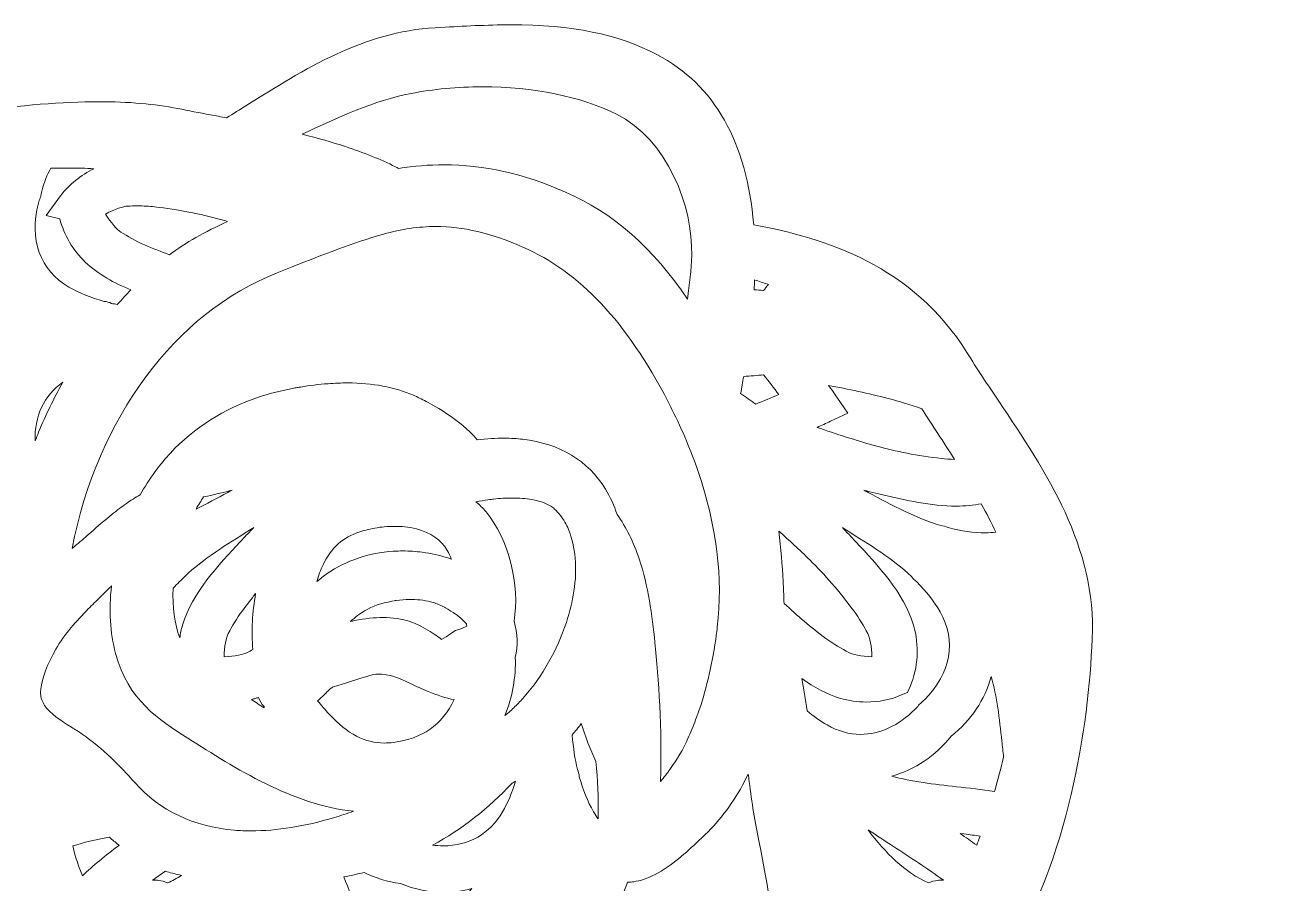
# Model space of a CAD drawing. Extents: x 28 to 2067, y -2033 to -35.
# Drawn here: x 985.3 to 1214.4, y -1890.9 to -1732.8 of the extents above; entities that cross this region are included whole.
import ezdxf

# ---------------------------------------------------------------- set-up
doc = ezdxf.new("R2010")
doc.units = 0
doc.header["$MEASUREMENT"] = 0
doc.layers.add('Layer 1', color=7, linetype='Continuous', lineweight=0)

msp = doc.modelspace()

# ---------------------------------------------------------------- linework, layer by layer
at = {"layer": 'Layer 1'}
for points, knots in [([(936.28, -2027.22), (923.34, -2027.22), (920.13, -2007.11), (920, -2006.25), (920, -2006.25), (919.93, -2005.78), (919.93, -2005.78), (919.93, -2005.78), (920.01, -2005.31), (920.01, -2005.31), (920.22, -2004.03), (920.49, -2002.74), (920.75, -2001.49), (921.39, -1998.4), (921.99, -1995.47), (921.78, -1992.82), (921.49, -1989.17), (920.72, -1985.68), (919.9, -1981.99), (919.33, -1979.4), (918.73, -1976.73), (918.32, -1974), (917.55, -1968.74), (919.41, -1964.6), (921.12, -1961.57), (921.52, -1960.85), (921.89, -1960.12), (922.23, -1959.37), (921.38, -1959.24), (920.51, -1959.06), (919.61, -1958.86), (918.16, -1958.56), (916.56, -1958.39), (914.88, -1958.21), (912.19, -1957.92), (909.41, -1957.62), (906.76, -1956.74), (903.95, -1955.8), (902.15, -1954.4), (900.25, -1952.92), (900.25, -1952.92), (899.5, -1952.34), (899.5, -1952.34), (895.58, -1949.3), (892.84, -1948.61), (887.54, -1947.75), (880.09, -1946.53), (874.57, -1942.69), (871.14, -1936.34), (870.76, -1935.65), (870.27, -1934.88), (869.75, -1934.06), (868.66, -1932.35), (867.42, -1930.41), (866.68, -1928.31), (865.8, -1925.86), (865.77, -1923.51), (866.6, -1921.35), (867.59, -1918.69), (869.26, -1917.47), (870.74, -1916.4), (870.99, -1916.22), (871.24, -1916.03), (871.51, -1915.83), (872.76, -1914.89), (873.95, -1913.79), (875.22, -1912.63), (876.47, -1911.47), (877.77, -1910.28), (879.16, -1909.22), (881.64, -1907.32), (884.49, -1906.82), (886.99, -1906.38), (887.92, -1906.21), (888.79, -1906.06), (889.6, -1905.85), (893.97, -1904.68), (898.11, -1902.56), (902.12, -1900.52), (902.12, -1900.52), (903.35, -1899.89), (903.35, -1899.89), (908.26, -1897.35), (913.84, -1894.48), (919.83, -1894.48), (920.27, -1894.48), (920.71, -1894.5), (921.15, -1894.53), (920.9, -1893.86), (920.67, -1893.2), (920.46, -1892.54), (917.42, -1883.12), (917.5, -1871.49), (920.67, -1862.2), (922.03, -1858.27), (924.1, -1855.19), (926.1, -1852.2), (926.91, -1851), (927.75, -1849.75), (928.52, -1848.47), (928.86, -1847.94), (929.26, -1847.32), (929.71, -1846.63), (930.74, -1845.05), (932.03, -1843.08), (933.11, -1841.14), (933.33, -1840.75), (933.53, -1840.39), (933.71, -1840.05), (933.09, -1839.18), (932.46, -1838.31), (931.83, -1837.44), (930.62, -1835.77), (929.41, -1834.1), (928.22, -1832.39), (922.04, -1823.4), (920.85, -1811.15), (924.69, -1795.97), (929.1, -1778.64), (940.57, -1763.85), (956.18, -1755.41), (962.36, -1752.06), (968.98, -1749.85), (975.85, -1748.84), (984.63, -1747.56), (992.18, -1746.93), (998.94, -1746.93), (1004.38, -1746.93), (1009.27, -1747.35), (1013.47, -1748.19), (1015.44, -1748.58), (1017.45, -1748.96), (1019.5, -1749.34), (1020.49, -1749.53), (1021.48, -1749.72), (1022.48, -1749.91), (1023.71, -1749.14), (1024.94, -1748.37), (1026.18, -1747.59), (1036.8, -1740.92), (1047.77, -1734.02), (1060.94, -1733.3), (1060.94, -1733.3), (1061.97, -1733.24), (1061.97, -1733.24), (1066.13, -1733.01), (1070.44, -1732.78), (1074.77, -1732.78), (1086.23, -1732.78), (1094.55, -1734.47), (1101.77, -1738.25), (1112.38, -1743.83), (1118.37, -1754.37), (1119.6, -1769.6), (1132.9, -1772.05), (1148.95, -1777.14), (1158.9, -1793.14), (1160.75, -1796.11), (1162.79, -1799.16), (1164.77, -1802.1), (1173.6, -1815.25), (1182.73, -1828.85), (1181.99, -1845.83), (1181.26, -1862.21), (1177.84, -1885.88), (1165.66, -1905.91), (1165.7, -1906.36), (1165.68, -1906.82), (1165.58, -1907.29), (1165.28, -1908.68), (1164.94, -1910.07), (1164.56, -1911.5), (1169.82, -1911.78), (1175.38, -1913.78), (1180.74, -1917.33), (1182.66, -1918.6), (1184.77, -1919.68), (1187.02, -1920.82), (1192.67, -1923.71), (1198.53, -1926.7), (1201.63, -1933.04), (1204.29, -1938.48), (1205.76, -1942.66), (1206.88, -1947.94), (1207.46, -1950.58), (1208.58, -1952.89), (1209.76, -1955.33), (1210.3, -1956.44), (1210.86, -1957.6), (1211.39, -1958.82), (1212.99, -1962.5), (1213.17, -1966.05), (1213.35, -1969.49), (1213.4, -1970.3), (1213.44, -1971.12), (1213.5, -1971.95), (1213.55, -1972.66), (1213.62, -1973.37), (1213.69, -1974.09), (1214.02, -1977.45), (1214.4, -1981.25), (1212.98, -1984.83), (1211.8, -1987.82), (1209.06, -1991.4), (1202.74, -1991.4), (1202.74, -1991.4), (1202.74, -1991.4), (1202.74, -1991.4), (1200.21, -1991.4), (1197.57, -1990.85), (1195.25, -1990.37), (1195.25, -1990.37), (1194.34, -1990.18), (1194.34, -1990.18), (1191.28, -1989.57), (1188.81, -1988.26), (1186.64, -1987.1), (1184.16, -1985.78), (1182.02, -1984.65), (1179.16, -1984.44), (1172.63, -1983.96), (1168.22, -1983.26), (1162.24, -1980.72), (1159.51, -1979.57), (1157.02, -1978.22), (1154.61, -1976.91), (1153.57, -1976.34), (1152.52, -1975.77), (1151.44, -1975.21), (1149.9, -1974.42), (1148.54, -1974.38), (1146.81, -1974.34), (1145.19, -1974.29), (1143.35, -1974.24), (1141.25, -1973.53), (1139.4, -1972.92), (1137.92, -1971.93), (1136.8, -1970.57), (1136.76, -1970.64), (1136.72, -1970.71), (1136.68, -1970.78), (1134.2, -1975.16), (1130.54, -1980.57), (1124.18, -1983.55), (1117.73, -1986.54), (1110.34, -1988.06), (1102.21, -1988.06), (1099.62, -1988.06), (1096.94, -1987.9), (1094.24, -1987.59), (1093.06, -1987.45), (1091.9, -1987.3), (1090.75, -1987.15), (1087.13, -1986.67), (1083.71, -1986.22), (1080.22, -1986.22), (1079.68, -1986.22), (1079.13, -1986.23), (1078.58, -1986.26), (1076.88, -1986.33), (1075.13, -1986.48), (1073.42, -1986.61), (1070.75, -1986.83), (1067.98, -1987.05), (1065.2, -1987.05), (1063.71, -1987.05), (1062.33, -1986.99), (1061.01, -1986.86), (1055.19, -1986.26), (1049.32, -1985.36), (1044.27, -1984.56), (1044.27, -1984.56), (1022.23, -1982.16), (1022.23, -1982.16), (1022.23, -1982.16), (1022.23, -1981.27), (1022.23, -1981.27), (1018.7, -1980.5), (1015.58, -1979.43), (1012.81, -1978.03), (1010.8, -1984.8), (1006.49, -1990.19), (1002.91, -1993.74), (1000.65, -1995.97), (998.97, -1998.32), (997.18, -2000.8), (996.09, -2002.31), (994.97, -2003.87), (993.67, -2005.47), (990.3, -2009.64), (987.13, -2011.66), (982.39, -2012.66), (981.33, -2012.87), (980.32, -2013.03), (979.34, -2013.19), (976.6, -2013.63), (974.44, -2013.97), (972.3, -2015.34), (971.67, -2015.75), (971.06, -2016.17), (970.46, -2016.58), (968.78, -2017.73), (967.04, -2018.91), (964.97, -2019.86), (960.27, -2021.97), (955.37, -2022.88), (950.63, -2023.77), (950.63, -2023.77), (949.17, -2024.04), (949.17, -2024.04), (949.17, -2024.04), (947.84, -2024.3), (947.84, -2024.3), (947.06, -2024.45), (946.26, -2024.6), (945.43, -2024.76), (945.43, -2024.76), (945.79, -2025.02), (945.79, -2025.02), (945.79, -2025.02), (939.94, -2026.69), (939.94, -2026.69), (938.7, -2027.04), (937.47, -2027.22), (936.28, -2027.22)], [0, 0, 0, 0, 1, 1, 1, 2, 2, 2, 3, 3, 3, 4, 4, 4, 5, 5, 5, 6, 6, 6, 7, 7, 7, 8, 8, 8, 9, 9, 9, 10, 10, 10, 11, 11, 11, 12, 12, 12, 13, 13, 13, 14, 14, 14, 15, 15, 15, 16, 16, 16, 17, 17, 17, 18, 18, 18, 19, 19, 19, 20, 20, 20, 21, 21, 21, 22, 22, 22, 23, 23, 23, 24, 24, 24, 25, 25, 25, 26, 26, 26, 27, 27, 27, 28, 28, 28, 29, 29, 29, 30, 30, 30, 31, 31, 31, 32, 32, 32, 33, 33, 33, 34, 34, 34, 35, 35, 35, 36, 36, 36, 37, 37, 37, 38, 38, 38, 39, 39, 39, 40, 40, 40, 41, 41, 41, 42, 42, 42, 43, 43, 43, 44, 44, 44, 45, 45, 45, 46, 46, 46, 47, 47, 47, 48, 48, 48, 49, 49, 49, 50, 50, 50, 51, 51, 51, 52, 52, 52, 53, 53, 53, 54, 54, 54, 55, 55, 55, 56, 56, 56, 57, 57, 57, 58, 58, 58, 59, 59, 59, 60, 60, 60, 61, 61, 61, 62, 62, 62, 63, 63, 63, 64, 64, 64, 65, 65, 65, 66, 66, 66, 67, 67, 67, 68, 68, 68, 69, 69, 69, 70, 70, 70, 71, 71, 71, 72, 72, 72, 73, 73, 73, 74, 74, 74, 75, 75, 75, 76, 76, 76, 77, 77, 77, 78, 78, 78, 79, 79, 79, 80, 80, 80, 81, 81, 81, 82, 82, 82, 83, 83, 83, 84, 84, 84, 85, 85, 85, 86, 86, 86, 87, 87, 87, 88, 88, 88, 89, 89, 89, 90, 90, 90, 91, 91, 91, 92, 92, 92, 93, 93, 93, 94, 94, 94, 95, 95, 95, 96, 96, 96, 97, 97, 97, 98, 98, 98, 99, 99, 99, 100, 100, 100, 101, 101, 101, 102, 102, 102, 103, 103, 103, 104, 104, 104, 105, 105, 105, 106, 106, 106, 107, 107, 107, 108, 108, 108, 108]), ([(1062.55, -1758.55), (1069.91, -1758.55), (1077.02, -1760.15), (1084.93, -1763.57), (1093.58, -1767.29), (1101.13, -1773.91), (1107.42, -1783.28), (1107.78, -1780.52), (1108.09, -1777.88), (1108.18, -1775.28), (1108.45, -1766.13), (1103.67, -1753.87), (1094.3, -1749.21), (1087.79, -1745.98), (1079.01, -1744.2), (1069.56, -1744.2), (1065.05, -1744.2), (1060.52, -1744.62), (1056.46, -1745.41), (1049.71, -1746.72), (1042.97, -1749.8), (1036.42, -1752.91), (1039.33, -1753.65), (1041.92, -1754.39), (1044.36, -1755.2), (1047.7, -1756.29), (1050.81, -1757.54), (1053.59, -1758.91), (1053.79, -1759.01), (1053.97, -1759.12), (1054.15, -1759.24), (1057.02, -1758.78), (1059.78, -1758.55), (1062.55, -1758.55)], [0, 0, 0, 0, 1, 1, 1, 2, 2, 2, 3, 3, 3, 4, 4, 4, 5, 5, 5, 6, 6, 6, 7, 7, 7, 8, 8, 8, 9, 9, 9, 10, 10, 10, 11, 11, 11, 11]), ([(1001.28, -1784.07), (1001.62, -1784.15), (1001.98, -1784.22), (1002.34, -1784.3), (1003.18, -1783.33), (1004, -1782.43), (1004.81, -1781.58), (1001.84, -1780.35), (998.8, -1778.72), (996.43, -1776.48), (994.2, -1774.37), (992.53, -1771.49), (991.74, -1768.5), (991.74, -1768.5), (989.23, -1767.87), (989.23, -1767.87), (989.23, -1767.87), (991.9, -1764.26), (991.9, -1764.26), (993.45, -1762.19), (995.62, -1760.44), (998.04, -1759.27), (996.56, -1759.2), (995.08, -1759.15), (993.58, -1759.15), (993.22, -1759.15), (992.86, -1759.15), (992.5, -1759.16), (992.5, -1759.16), (990.06, -1759.19), (990.06, -1759.19), (989.39, -1760.4), (988.86, -1761.74), (988.48, -1763.18), (988.39, -1763.52), (988.32, -1763.85), (988.26, -1764.18), (988.26, -1764.18), (988.22, -1764.42), (988.22, -1764.42), (988.22, -1764.42), (988.13, -1764.65), (988.13, -1764.65), (988.02, -1764.97), (987.91, -1765.29), (987.82, -1765.62), (986.02, -1772.24), (988.12, -1778.01), (993.43, -1781.07), (995.37, -1782.18), (997.49, -1783.05), (999.91, -1783.71), (1000.37, -1783.74), (1000.83, -1783.86), (1001.28, -1784.07)], [0, 0, 0, 0, 1, 1, 1, 2, 2, 2, 3, 3, 3, 4, 4, 4, 5, 5, 5, 6, 6, 6, 7, 7, 7, 8, 8, 8, 9, 9, 9, 10, 10, 10, 11, 11, 11, 12, 12, 12, 13, 13, 13, 14, 14, 14, 15, 15, 15, 16, 16, 16, 17, 17, 17, 18, 18, 18, 18]), ([(1000.17, -1767.62), (1001.11, -1769.21), (1002.35, -1770.55), (1002.97, -1770.93), (1004.21, -1771.7), (1005.7, -1772.59), (1007.33, -1773.29), (1008.86, -1773.95), (1010.41, -1774.56), (1011.96, -1775.13), (1014.91, -1772.9), (1018.42, -1770.89), (1022.66, -1768.99), (1022.22, -1768.86), (1021.78, -1768.74), (1021.34, -1768.62), (1017.61, -1767.58), (1013.63, -1766.82), (1009.2, -1766.3), (1008.23, -1766.18), (1007.18, -1766.13), (1005.98, -1766.13), (1005.4, -1766.13), (1004.83, -1766.14), (1004.25, -1766.16), (1003.52, -1766.18), (1001.78, -1766.72), (1000.17, -1767.62)], [0, 0, 0, 0, 1, 1, 1, 2, 2, 2, 3, 3, 3, 4, 4, 4, 5, 5, 5, 6, 6, 6, 7, 7, 7, 8, 8, 8, 9, 9, 9, 9]), ([(1094.44, -1822.98), (1096.11, -1825.3), (1097.43, -1827.98), (1098.5, -1831.15), (1100.19, -1836.17), (1100.86, -1841.49), (1101.4, -1846.51), (1102.07, -1853.07), (1102.74, -1862.46), (1102.43, -1872.12), (1103.06, -1871.38), (1103.64, -1870.64), (1104.18, -1869.9), (1105.5, -1868.07), (1106.59, -1866.22), (1107.49, -1864.23), (1108, -1863.12), (1108.46, -1861.99), (1108.91, -1860.76), (1109.02, -1860.35), (1109.17, -1859.99), (1109.31, -1859.7), (1110.77, -1855.6), (1111.81, -1851.23), (1112.61, -1845.98), (1112.64, -1845.69), (1112.68, -1845.41), (1112.72, -1845.13), (1112.76, -1844.9), (1112.79, -1844.66), (1112.82, -1844.43), (1112.82, -1844.43), (1112.85, -1844.15), (1112.85, -1844.15), (1112.86, -1844), (1112.88, -1843.85), (1112.9, -1843.69), (1113.97, -1834.69), (1112.78, -1825.04), (1109.36, -1815.03), (1108.09, -1811.32), (1106.47, -1807.47), (1104.55, -1803.61), (1104.29, -1803.08), (1104.04, -1802.58), (1103.79, -1802.09), (1096.27, -1787.57), (1087.53, -1778.28), (1077.08, -1773.7), (1071.17, -1771.12), (1066.06, -1769.92), (1061.02, -1769.92), (1057.87, -1769.92), (1054.72, -1770.39), (1051.38, -1771.34), (1045.65, -1772.96), (1040.26, -1775.1), (1034.57, -1777.35), (1034.57, -1777.35), (1031.81, -1778.44), (1031.81, -1778.44), (1012.93, -1785.83), (998.64, -1805.31), (994.01, -1829.21), (994.3, -1828.97), (994.59, -1828.72), (994.88, -1828.48), (995.74, -1827.77), (996.6, -1827.01), (997.45, -1826.26), (998.72, -1825.15), (1000.03, -1824), (1001.39, -1822.92), (1002.29, -1822.18), (1003.15, -1821.53), (1004.01, -1820.95), (1004.78, -1820.39), (1005.64, -1819.85), (1006.58, -1819.31), (1007.35, -1817.9), (1008.26, -1816.49), (1009.34, -1815.02), (1010.35, -1813.67), (1011.23, -1812.6), (1012.13, -1811.64), (1016.52, -1806.93), (1021.99, -1803.47), (1028.38, -1801.36), (1030.21, -1800.73), (1032.26, -1800.2), (1034.6, -1799.74), (1034.93, -1799.68), (1035.22, -1799.63), (1035.51, -1799.58), (1035.73, -1799.55), (1035.94, -1799.51), (1036.16, -1799.48), (1037.76, -1799.2), (1039.44, -1799), (1041.17, -1798.87), (1042.4, -1798.77), (1043.61, -1798.73), (1044.77, -1798.73), (1049.37, -1798.73), (1053.44, -1799.49), (1056.89, -1801), (1057.63, -1801.32), (1058.45, -1801.72), (1059.24, -1802.14), (1061.01, -1803.07), (1065.56, -1805.63), (1068.45, -1808.97), (1068.51, -1809.04), (1068.58, -1809.11), (1068.64, -1809.19), (1070.43, -1809), (1072.13, -1808.91), (1073.65, -1808.91), (1074.9, -1808.91), (1076.03, -1808.97), (1077.02, -1809.1), (1083.9, -1809.9), (1089.05, -1813), (1092.29, -1818.31), (1093.18, -1819.76), (1093.9, -1821.33), (1094.44, -1822.98)], [0, 0, 0, 0, 1, 1, 1, 2, 2, 2, 3, 3, 3, 4, 4, 4, 5, 5, 5, 6, 6, 6, 7, 7, 7, 8, 8, 8, 9, 9, 9, 10, 10, 10, 11, 11, 11, 12, 12, 12, 13, 13, 13, 14, 14, 14, 15, 15, 15, 16, 16, 16, 17, 17, 17, 18, 18, 18, 19, 19, 19, 20, 20, 20, 21, 21, 21, 22, 22, 22, 23, 23, 23, 24, 24, 24, 25, 25, 25, 26, 26, 26, 27, 27, 27, 28, 28, 28, 29, 29, 29, 30, 30, 30, 31, 31, 31, 32, 32, 32, 33, 33, 33, 34, 34, 34, 35, 35, 35, 36, 36, 36, 37, 37, 37, 38, 38, 38, 39, 39, 39, 40, 40, 40, 41, 41, 41, 42, 42, 42, 42]), ([(1119.68, -1781.55), (1120.27, -1781.6), (1120.85, -1781.66), (1121.43, -1781.71), (1121.72, -1781.35), (1122.01, -1780.97), (1122.31, -1780.58), (1122.26, -1780.57), (1122.2, -1780.55), (1122.14, -1780.53), (1121.36, -1780.27), (1120.56, -1780.01), (1119.77, -1779.74), (1119.74, -1780.33), (1119.71, -1780.94), (1119.68, -1781.55)], [0, 0, 0, 0, 1, 1, 1, 2, 2, 2, 3, 3, 3, 4, 4, 4, 5, 5, 5, 5]), ([(1117.2, -1800.68), (1118.15, -1801.32), (1119.08, -1801.97), (1119.99, -1802.61), (1121.4, -1802.05), (1122.82, -1801.47), (1124.24, -1800.87), (1123.31, -1799.64), (1122.37, -1798.42), (1121.43, -1797.23), (1120.24, -1797.35), (1119.01, -1797.44), (1117.76, -1797.52), (1117.58, -1798.57), (1117.4, -1799.63), (1117.2, -1800.68)], [0, 0, 0, 0, 1, 1, 1, 2, 2, 2, 3, 3, 3, 4, 4, 4, 5, 5, 5, 5]), ([(992.32, -1798.58), (988.82, -1801.08), (987.02, -1804.92), (987.2, -1809.41), (987.41, -1808.86), (987.62, -1808.33), (987.84, -1807.81), (989.12, -1804.71), (990.63, -1801.6), (992.32, -1798.58)], [0, 0, 0, 0, 1, 1, 1, 2, 2, 2, 3, 3, 3, 3]), ([(1131.33, -1806.91), (1134.8, -1808.13), (1138.4, -1809.3), (1142.07, -1810.32), (1145.81, -1811.36), (1149.78, -1812.12), (1154.21, -1812.65), (1154.95, -1812.73), (1155.75, -1812.79), (1156.62, -1812.81), (1155.59, -1811.2), (1154.56, -1809.62), (1153.54, -1808.06), (1152.54, -1806.53), (1151.55, -1805.01), (1150.58, -1803.5), (1148.41, -1802.73), (1146.38, -1802.1), (1144.41, -1801.59), (1140.72, -1800.64), (1137.02, -1799.86), (1133.4, -1799.18), (1133.92, -1799.91), (1134.43, -1800.63), (1134.94, -1801.36), (1134.94, -1801.36), (1136.97, -1804.28), (1136.97, -1804.28), (1136.97, -1804.28), (1133.75, -1805.79), (1133.75, -1805.79), (1132.95, -1806.17), (1132.14, -1806.54), (1131.33, -1806.91)], [0, 0, 0, 0, 1, 1, 1, 2, 2, 2, 3, 3, 3, 4, 4, 4, 5, 5, 5, 6, 6, 6, 7, 7, 7, 8, 8, 8, 9, 9, 9, 10, 10, 10, 11, 11, 11, 11]), ([(1018.25, -1819.73), (1017.75, -1820.44), (1017.28, -1821.18), (1016.84, -1821.95), (1018.77, -1821), (1020.71, -1819.97), (1022.7, -1818.9), (1022.96, -1818.76), (1023.22, -1818.62), (1023.48, -1818.48), (1022.76, -1818.67), (1022.04, -1818.85), (1021.31, -1819.02), (1021.31, -1819.02), (1018.86, -1819.59), (1018.25, -1819.73)], [0, 0, 0, 0, 1, 1, 1, 2, 2, 2, 3, 3, 3, 4, 4, 4, 5, 5, 5, 5]), ([(1155.42, -1825.38), (1157.84, -1826.02), (1160.12, -1826.33), (1162.35, -1826.33), (1162.35, -1826.33), (1162.35, -1826.33), (1162.35, -1826.33), (1162.98, -1826.33), (1163.6, -1826.29), (1164.2, -1826.21), (1163.43, -1824.53), (1162.55, -1822.8), (1161.54, -1820.97), (1160.12, -1821.27), (1158.56, -1821.42), (1156.9, -1821.42), (1152.29, -1821.42), (1147.57, -1820.31), (1143.42, -1819.33), (1143.42, -1819.33), (1142.1, -1819.02), (1142.1, -1819.02), (1141.37, -1818.85), (1140.65, -1818.67), (1139.93, -1818.48), (1140.19, -1818.62), (1140.45, -1818.77), (1140.71, -1818.9), (1145.23, -1821.32), (1149.51, -1823.61), (1154.06, -1825.01), (1154.53, -1825.05), (1154.99, -1825.18), (1155.42, -1825.38)], [0, 0, 0, 0, 1, 1, 1, 2, 2, 2, 3, 3, 3, 4, 4, 4, 5, 5, 5, 6, 6, 6, 7, 7, 7, 8, 8, 8, 9, 9, 9, 10, 10, 10, 11, 11, 11, 11]), ([(1075.67, -1849.27), (1075.81, -1852.87), (1075.16, -1856.53), (1073.76, -1860), (1074.42, -1859.47), (1075.04, -1858.93), (1075.62, -1858.35), (1076.18, -1857.81), (1076.76, -1857.2), (1077.33, -1856.55), (1080.64, -1852.78), (1083.4, -1847.91), (1085.08, -1842.85), (1085.73, -1840.91), (1086.2, -1838.97), (1086.48, -1837.09), (1087.13, -1832.95), (1086.77, -1828.81), (1085.5, -1825.73), (1085.1, -1824.77), (1084.57, -1823.88), (1083.94, -1823.09), (1083.44, -1822.46), (1083.03, -1822.03), (1082.62, -1821.68), (1082.43, -1821.57), (1082.32, -1821.5), (1082.21, -1821.43), (1081.35, -1820.86), (1080.18, -1820.44), (1078.73, -1820.2), (1077.65, -1820.02), (1076.41, -1819.93), (1075.07, -1819.93), (1073.97, -1819.93), (1072.78, -1820), (1071.64, -1820.12), (1071.64, -1820.12), (1071.46, -1820.14), (1071.46, -1820.14), (1071.31, -1820.17), (1071.16, -1820.19), (1070.99, -1820.22), (1070.99, -1820.22), (1070.64, -1820.27), (1070.64, -1820.27), (1069.92, -1820.37), (1069.2, -1820.49), (1068.43, -1820.63), (1069.12, -1821.2), (1069.74, -1821.82), (1070.29, -1822.49), (1074.38, -1827.34), (1076.61, -1836.15), (1075.44, -1842.59), (1076.14, -1844.88), (1076.22, -1847.16), (1075.67, -1849.27)], [0, 0, 0, 0, 1, 1, 1, 2, 2, 2, 3, 3, 3, 4, 4, 4, 5, 5, 5, 6, 6, 6, 7, 7, 7, 8, 8, 8, 9, 9, 9, 10, 10, 10, 11, 11, 11, 12, 12, 12, 13, 13, 13, 14, 14, 14, 15, 15, 15, 16, 16, 16, 17, 17, 17, 18, 18, 18, 19, 19, 19, 19]), ([(1012.64, -1836.55), (1012.46, -1839.98), (1012.87, -1843.09), (1013.85, -1845.66), (1013.96, -1844.88), (1014.13, -1844.11), (1014.35, -1843.36), (1016.12, -1837.41), (1021.04, -1832.18), (1025, -1827.98), (1025, -1827.98), (1025.92, -1827), (1025.92, -1827), (1026.43, -1826.45), (1026.95, -1825.92), (1027.47, -1825.38), (1027.22, -1825.54), (1026.97, -1825.7), (1026.71, -1825.85), (1022.36, -1828.56), (1018.24, -1831.12), (1014.76, -1834.36), (1014.48, -1834.75), (1014.14, -1835.08), (1013.75, -1835.35), (1013.39, -1835.73), (1013.02, -1836.12), (1012.64, -1836.55)], [0, 0, 0, 0, 1, 1, 1, 2, 2, 2, 3, 3, 3, 4, 4, 4, 5, 5, 5, 6, 6, 6, 7, 7, 7, 8, 8, 8, 9, 9, 9, 9]), ([(1053.44, -1825.14), (1052.8, -1825.14), (1052.15, -1825.17), (1051.5, -1825.23), (1051.5, -1825.23), (1051.17, -1825.27), (1051.17, -1825.27), (1050.85, -1825.3), (1050.53, -1825.34), (1050.2, -1825.39), (1049.08, -1825.58), (1048, -1825.84), (1047.05, -1826.15), (1043.91, -1827.14), (1041.76, -1829.08), (1040.25, -1832.25), (1039.79, -1833.2), (1039.41, -1834.23), (1039.09, -1835.32), (1039.73, -1834.78), (1040.38, -1834.29), (1041.02, -1833.84), (1044.45, -1831.46), (1048.66, -1830.04), (1053.19, -1829.73), (1053.79, -1829.69), (1054.37, -1829.67), (1054.95, -1829.67), (1056.15, -1829.67), (1057.36, -1829.75), (1058.54, -1829.91), (1060.22, -1830.15), (1061.67, -1830.47), (1063.01, -1830.89), (1063.3, -1830.98), (1063.6, -1831.08), (1063.89, -1831.18), (1063.88, -1831.17), (1063.88, -1831.15), (1063.87, -1831.14), (1063.7, -1830.65), (1063.47, -1830.15), (1063.13, -1829.56), (1062, -1827.63), (1060.09, -1826.29), (1057.47, -1825.62), (1056.76, -1825.44), (1056.02, -1825.3), (1055.29, -1825.22), (1054.72, -1825.17), (1054.07, -1825.14), (1053.44, -1825.14)], [0, 0, 0, 0, 1, 1, 1, 2, 2, 2, 3, 3, 3, 4, 4, 4, 5, 5, 5, 6, 6, 6, 7, 7, 7, 8, 8, 8, 9, 9, 9, 10, 10, 10, 11, 11, 11, 12, 12, 12, 13, 13, 13, 14, 14, 14, 15, 15, 15, 16, 16, 16, 17, 17, 17, 17]), ([(1129.45, -1859.13), (1130.64, -1860.13), (1131.85, -1860.98), (1133.12, -1861.72), (1135.11, -1862.87), (1137.19, -1863.45), (1139.3, -1863.45), (1142.81, -1863.45), (1146.36, -1861.82), (1149.3, -1858.85), (1149.54, -1858.61), (1149.77, -1858.36), (1149.99, -1858.1), (1149.99, -1858.1), (1150.14, -1857.91), (1150.14, -1857.91), (1150.14, -1857.91), (1150.33, -1857.75), (1150.33, -1857.75), (1150.59, -1857.53), (1150.84, -1857.31), (1151.08, -1857.07), (1155.96, -1852.24), (1157.03, -1846.19), (1153.95, -1840.88), (1152.83, -1838.95), (1151.43, -1837.14), (1149.66, -1835.36), (1149.28, -1835.09), (1148.94, -1834.76), (1148.66, -1834.36), (1145.17, -1831.12), (1141.05, -1828.56), (1136.7, -1825.85), (1136.45, -1825.7), (1136.19, -1825.54), (1135.94, -1825.38), (1136.46, -1825.92), (1136.98, -1826.45), (1137.49, -1827), (1137.49, -1827), (1138.42, -1827.98), (1138.42, -1827.98), (1142.37, -1832.18), (1147.29, -1837.41), (1149.06, -1843.36), (1150.15, -1847), (1149.91, -1851.22), (1148.44, -1854.64), (1148.44, -1854.64), (1147.97, -1855.73), (1147.97, -1855.73), (1147.97, -1855.73), (1146.87, -1856.2), (1146.87, -1856.2), (1144.9, -1857.05), (1142.65, -1857.5), (1140.35, -1857.5), (1138.71, -1857.5), (1137.11, -1857.28), (1135.6, -1856.83), (1133.1, -1856.08), (1130.72, -1854.78), (1128.45, -1853.19), (1128.78, -1855.03), (1129.11, -1856.99), (1129.45, -1859.13)], [0, 0, 0, 0, 1, 1, 1, 2, 2, 2, 3, 3, 3, 4, 4, 4, 5, 5, 5, 6, 6, 6, 7, 7, 7, 8, 8, 8, 9, 9, 9, 10, 10, 10, 11, 11, 11, 12, 12, 12, 13, 13, 13, 14, 14, 14, 15, 15, 15, 16, 16, 16, 17, 17, 17, 18, 18, 18, 19, 19, 19, 20, 20, 20, 21, 21, 21, 22, 22, 22, 22]), ([(1125.25, -1839.35), (1127.57, -1841.57), (1130.15, -1843.73), (1132.91, -1845.8), (1134.33, -1846.85), (1135.84, -1847.7), (1137.13, -1848.39), (1137.7, -1848.69), (1139.42, -1849.14), (1141.4, -1849.16), (1141.37, -1847.32), (1140.97, -1845.54), (1140.63, -1844.9), (1139.93, -1843.6), (1139.08, -1842.09), (1138.03, -1840.68), (1135.36, -1837.1), (1132.72, -1834.04), (1129.95, -1831.32), (1128.06, -1829.47), (1126.12, -1827.69), (1124.24, -1826.02), (1124.6, -1829.19), (1124.87, -1832.31), (1125.03, -1835.31), (1125.1, -1836.52), (1125.15, -1837.77), (1125.18, -1839.11), (1125.2, -1839.19), (1125.23, -1839.27), (1125.25, -1839.35)], [0, 0, 0, 0, 1, 1, 1, 2, 2, 2, 3, 3, 3, 4, 4, 4, 5, 5, 5, 6, 6, 6, 7, 7, 7, 8, 8, 8, 9, 9, 9, 10, 10, 10, 10]), ([(1000.83, -1836.54), (1000.31, -1837.07), (999.77, -1837.6), (999.23, -1838.13), (998.47, -1838.87), (997.72, -1839.61), (996.99, -1840.35), (994.84, -1842.54), (992.62, -1844.96), (991.02, -1847.78), (989.45, -1850.53), (988.44, -1853.18), (988.25, -1855.07), (988.22, -1855.32), (988.19, -1855.67), (988.2, -1855.91), (988.25, -1856.76), (988.49, -1857.45), (988.95, -1858.13), (989.98, -1859.69), (991.96, -1860.93), (993.88, -1862.12), (994.58, -1862.56), (995.26, -1862.98), (995.88, -1863.41), (999.75, -1866.08), (1002.81, -1869.27), (1005.54, -1872.31), (1010.19, -1877.51), (1016.38, -1880.47), (1023.94, -1881.11), (1024.93, -1881.19), (1025.96, -1881.23), (1027, -1881.23), (1031.71, -1881.23), (1036.87, -1880.4), (1042.33, -1878.77), (1043.5, -1878.42), (1044.68, -1878.03), (1045.88, -1877.61), (1034.67, -1876.48), (1024, -1869.67), (1015.36, -1864.16), (1009.93, -1860.71), (1004.31, -1857.13), (1002.03, -1848.57), (1000.99, -1844.69), (1000.73, -1840.57), (1001.28, -1836.09), (1001.13, -1836.24), (1000.98, -1836.39), (1000.83, -1836.54)], [0, 0, 0, 0, 1, 1, 1, 2, 2, 2, 3, 3, 3, 4, 4, 4, 5, 5, 5, 6, 6, 6, 7, 7, 7, 8, 8, 8, 9, 9, 9, 10, 10, 10, 11, 11, 11, 12, 12, 12, 13, 13, 13, 14, 14, 14, 15, 15, 15, 16, 16, 16, 17, 17, 17, 17]), ([(1027.83, -1837.53), (1027.02, -1838.53), (1026.2, -1839.58), (1025.38, -1840.68), (1024.33, -1842.09), (1023.48, -1843.6), (1022.79, -1844.9), (1022.44, -1845.54), (1022.04, -1847.32), (1022.02, -1849.16), (1023.99, -1849.14), (1025.72, -1848.69), (1026.28, -1848.39), (1026.64, -1848.2), (1026.98, -1848.01), (1027.3, -1847.83), (1027.05, -1844.4), (1027.21, -1840.9), (1027.83, -1837.53)], [0, 0, 0, 0, 1, 1, 1, 2, 2, 2, 3, 3, 3, 4, 4, 4, 5, 5, 5, 6, 6, 6, 6]), ([(1051.3, -1841.93), (1053.11, -1841.93), (1054.79, -1842.18), (1056.29, -1842.69), (1057.32, -1843.04), (1058.41, -1843.56), (1059.57, -1844.25), (1060.73, -1844.91), (1061.53, -1845.53), (1062.1, -1846.01), (1062.61, -1845.69), (1063.26, -1845.25), (1063.72, -1844.95), (1063.72, -1844.95), (1064.17, -1844.65), (1064.17, -1844.65), (1064.17, -1844.65), (1064.64, -1844.34), (1064.64, -1844.34), (1064.64, -1844.34), (1065.04, -1844.21), (1065.04, -1844.21), (1065.9, -1843.94), (1066.43, -1843.69), (1066.75, -1843.5), (1066.72, -1843.38), (1066.69, -1843.25), (1066.66, -1843.12), (1066.51, -1842.94), (1066.3, -1842.7), (1066.02, -1842.43), (1065.58, -1842.01), (1065.12, -1841.62), (1064.61, -1841.24), (1064.61, -1841.24), (1064.26, -1841.06), (1064.26, -1841.06), (1064.26, -1841.06), (1064.21, -1840.99), (1064.21, -1840.99), (1063.83, -1840.77), (1062.6, -1840.02), (1062.6, -1840.02), (1061.89, -1839.64), (1061.19, -1839.35), (1060.52, -1839.16), (1059.36, -1838.81), (1058.05, -1838.63), (1056.57, -1838.61), (1056.57, -1838.61), (1056.23, -1838.61), (1056.23, -1838.61), (1055.38, -1838.61), (1054.54, -1838.67), (1053.73, -1838.79), (1053.58, -1838.81), (1053.46, -1838.83), (1053.35, -1838.86), (1053.35, -1838.86), (1052.94, -1838.94), (1052.94, -1838.94), (1051.01, -1839.28), (1049.34, -1839.86), (1048, -1840.66), (1047.07, -1841.21), (1046.17, -1841.88), (1045.3, -1842.68), (1045.55, -1842.62), (1045.81, -1842.56), (1046.07, -1842.51), (1048.01, -1842.12), (1049.73, -1841.93), (1051.3, -1841.93)], [0, 0, 0, 0, 1, 1, 1, 2, 2, 2, 3, 3, 3, 4, 4, 4, 5, 5, 5, 6, 6, 6, 7, 7, 7, 8, 8, 8, 9, 9, 9, 10, 10, 10, 11, 11, 11, 12, 12, 12, 13, 13, 13, 14, 14, 14, 15, 15, 15, 16, 16, 16, 17, 17, 17, 18, 18, 18, 19, 19, 19, 20, 20, 20, 21, 21, 21, 22, 22, 22, 23, 23, 23, 24, 24, 24, 24]), ([(1039.25, -1857.28), (1039.95, -1858.13), (1040.64, -1858.95), (1041.36, -1859.71), (1044.81, -1863.4), (1047.96, -1865.05), (1051.56, -1865.05), (1052.1, -1865.05), (1052.67, -1865.01), (1053.24, -1864.94), (1058.6, -1864.22), (1062.07, -1861.82), (1064.44, -1857.05), (1062.87, -1856.81), (1061.34, -1856.23), (1059.59, -1855.53), (1058.46, -1855.09), (1057.41, -1854.6), (1056.49, -1854.17), (1054.25, -1853.11), (1052.62, -1852.34), (1050.23, -1852.34), (1050.23, -1852.34), (1049.98, -1852.35), (1049.98, -1852.35), (1049.09, -1852.5), (1045.64, -1853.6), (1043.56, -1854.26), (1043.02, -1854.43), (1042.49, -1854.6), (1042, -1854.76), (1041.82, -1854.89), (1041.63, -1855.03), (1041.43, -1855.2), (1041.25, -1855.35), (1041.03, -1855.58), (1040.81, -1855.82), (1040.44, -1856.21), (1040.02, -1856.65), (1039.49, -1857.08), (1039.49, -1857.08), (1039.28, -1857.26), (1039.25, -1857.28)], [0, 0, 0, 0, 1, 1, 1, 2, 2, 2, 3, 3, 3, 4, 4, 4, 5, 5, 5, 6, 6, 6, 7, 7, 7, 8, 8, 8, 9, 9, 9, 10, 10, 10, 11, 11, 11, 12, 12, 12, 13, 13, 13, 14, 14, 14, 14]), ([(1145.05, -1871.13), (1148.71, -1872.2), (1152.77, -1872.64), (1156.96, -1873.1), (1159.27, -1873.35), (1161.64, -1873.61), (1163.98, -1873.98), (1164.6, -1871.85), (1165.16, -1869.73), (1165.66, -1867.64), (1165.55, -1866.67), (1165.44, -1865.7), (1165.33, -1864.72), (1164.88, -1860.54), (1164.43, -1856.47), (1163.37, -1852.81), (1162.18, -1857.13), (1159.69, -1860.85), (1155.99, -1863.76), (1153.08, -1867.46), (1149.36, -1869.95), (1145.05, -1871.13)], [0, 0, 0, 0, 1, 1, 1, 2, 2, 2, 3, 3, 3, 4, 4, 4, 5, 5, 5, 6, 6, 6, 7, 7, 7, 7]), ([(1027.04, -1857.03), (1027.8, -1857.55), (1028.58, -1858.05), (1029.4, -1858.55), (1029.39, -1858.48), (1029.38, -1858.4), (1029.38, -1858.33), (1028.93, -1857.85), (1028.58, -1857.29), (1028.34, -1856.66), (1028.16, -1856.72), (1027.99, -1856.77), (1027.81, -1856.83), (1027.56, -1856.9), (1027.3, -1856.97), (1027.04, -1857.03)], [0, 0, 0, 0, 1, 1, 1, 2, 2, 2, 3, 3, 3, 4, 4, 4, 5, 5, 5, 5]), ([(1087.47, -1871.26), (1088.13, -1873.68), (1088.99, -1875.8), (1090.11, -1877.74), (1090.36, -1878.19), (1090.64, -1878.61), (1090.93, -1879.01), (1090.94, -1878.88), (1090.95, -1878.76), (1090.95, -1878.64), (1091.06, -1875.19), (1090.82, -1871.73), (1090.54, -1868.47), (1089.44, -1866.2), (1088.57, -1863.79), (1087.82, -1861.46), (1087.29, -1862.19), (1086.73, -1862.9), (1086.15, -1863.58), (1086.37, -1865.99), (1086.68, -1868.02), (1087.11, -1869.9), (1087.31, -1870.33), (1087.43, -1870.79), (1087.47, -1871.26)], [0, 0, 0, 0, 1, 1, 1, 2, 2, 2, 3, 3, 3, 4, 4, 4, 5, 5, 5, 6, 6, 6, 7, 7, 7, 8, 8, 8, 8]), ([(1035.18, -1923.85), (1035.78, -1924.3), (1036.32, -1924.67), (1036.71, -1924.9), (1039.55, -1926.62), (1043.06, -1927.81), (1046.45, -1928.96), (1047.34, -1929.26), (1048.23, -1929.56), (1049.09, -1929.86), (1053.44, -1931.42), (1058.14, -1932.18), (1063.45, -1932.18), (1067.01, -1932.18), (1070.91, -1931.84), (1075.71, -1931.13), (1078.67, -1930.69), (1081.69, -1930.36), (1084.6, -1930.03), (1087.39, -1929.72), (1090.27, -1929.4), (1093.06, -1928.99), (1093.06, -1928.99), (1093.16, -1928.98), (1093.16, -1928.98), (1093.16, -1928.98), (1093.27, -1928.97), (1093.27, -1928.97), (1093.32, -1928.96), (1093.41, -1928.94), (1093.5, -1928.93), (1096.31, -1928.51), (1098.81, -1928.03), (1101.12, -1927.46), (1101.24, -1927.43), (1101.38, -1927.4), (1101.51, -1927.37), (1101.61, -1927.34), (1101.72, -1927.32), (1101.82, -1927.29), (1101.82, -1927.29), (1103.24, -1926.93), (1103.24, -1926.93), (1110.4, -1925.08), (1118.52, -1922.99), (1122.52, -1917.16), (1122.68, -1916.91), (1122.89, -1916.65), (1123.14, -1916.42), (1124.17, -1911.96), (1124.39, -1907.9), (1123.86, -1903.41), (1123.13, -1897.04), (1122.08, -1890.57), (1120.55, -1883.05), (1119.85, -1879.64), (1119.27, -1876.06), (1118.77, -1872.12), (1118.72, -1871.67), (1118.66, -1871.22), (1118.6, -1870.77), (1118.6, -1870.77), (1117.55, -1872.81), (1117.55, -1872.81), (1115.4, -1876.63), (1112.99, -1879.78), (1110.16, -1882.41), (1110.16, -1882.41), (1109.4, -1883.11), (1109.4, -1883.11), (1107.21, -1885.16), (1104.48, -1887.7), (1101.45, -1889.26), (1100.01, -1889.99), (1098.73, -1890.42), (1097.52, -1890.59), (1097.22, -1890.64), (1096.83, -1890.68), (1096.46, -1890.68), (1096.43, -1890.68), (1096.4, -1890.68), (1096.38, -1890.68), (1095.19, -1893.76), (1093.64, -1897.03), (1090.88, -1900.17), (1086.97, -1904.63), (1081.7, -1908.31), (1074.77, -1911.4), (1072.1, -1912.6), (1069.36, -1913.96), (1066.72, -1915.28), (1062.21, -1917.52), (1057.56, -1919.83), (1052.75, -1921.61), (1047.7, -1923.49), (1042.13, -1923.74), (1037.34, -1923.74), (1037.34, -1923.74), (1036.45, -1923.74), (1036.45, -1923.74), (1036.03, -1923.78), (1035.61, -1923.82), (1035.18, -1923.85)], [0, 0, 0, 0, 1, 1, 1, 2, 2, 2, 3, 3, 3, 4, 4, 4, 5, 5, 5, 6, 6, 6, 7, 7, 7, 8, 8, 8, 9, 9, 9, 10, 10, 10, 11, 11, 11, 12, 12, 12, 13, 13, 13, 14, 14, 14, 15, 15, 15, 16, 16, 16, 17, 17, 17, 18, 18, 18, 19, 19, 19, 20, 20, 20, 21, 21, 21, 22, 22, 22, 23, 23, 23, 24, 24, 24, 25, 25, 25, 26, 26, 26, 27, 27, 27, 28, 28, 28, 29, 29, 29, 30, 30, 30, 31, 31, 31, 32, 32, 32, 33, 33, 33, 34, 34, 34, 34]), ([(1060.44, -1883.86), (1061.09, -1883.94), (1061.73, -1883.98), (1062.36, -1883.98), (1067.11, -1883.98), (1070.99, -1881.77), (1073.31, -1877.74), (1074.29, -1876.03), (1075.08, -1874.18), (1075.71, -1872.1), (1075.5, -1872.22), (1075.29, -1872.33), (1075.07, -1872.44), (1070.76, -1877.09), (1065.86, -1880.92), (1060.44, -1883.86)], [0, 0, 0, 0, 1, 1, 1, 2, 2, 2, 3, 3, 3, 4, 4, 4, 5, 5, 5, 5]), ([(994.26, -1884.48), (994.66, -1886.19), (995.22, -1887.87), (995.93, -1889.49), (997.86, -1887.64), (1000.07, -1885.81), (1002.68, -1883.9), (1002.64, -1883.86), (1002.6, -1883.83), (1002.56, -1883.8), (1001.98, -1883.34), (1001.41, -1882.86), (1000.88, -1882.4), (998.28, -1882.83), (996.09, -1883.36), (994.16, -1884.01), (994.18, -1884.1), (994.26, -1884.48), (994.26, -1884.48)], [0, 0, 0, 0, 1, 1, 1, 2, 2, 2, 3, 3, 3, 4, 4, 4, 5, 5, 5, 6, 6, 6, 6]), ([(1140.67, -1881.02), (1143.89, -1885.34), (1147.49, -1888.82), (1151.8, -1890.82), (1152.34, -1890.57), (1152.92, -1890.41), (1153.53, -1890.34), (1153.76, -1890.31), (1153.98, -1890.3), (1154.21, -1890.3), (1154.32, -1890.3), (1154.44, -1890.3), (1154.55, -1890.31), (1151.56, -1888.13), (1148.43, -1886.1), (1145.37, -1884.11), (1143.81, -1883.1), (1142.23, -1882.07), (1140.67, -1881.02)], [0, 0, 0, 0, 1, 1, 1, 2, 2, 2, 3, 3, 3, 4, 4, 4, 5, 5, 5, 6, 6, 6, 6]), ([(1157.63, -1881.71), (1158.66, -1882.42), (1159.69, -1883.14), (1160.7, -1883.87), (1160.91, -1883.31), (1161.11, -1882.76), (1161.31, -1882.2), (1160.39, -1882.06), (1159.41, -1881.93), (1158.33, -1881.79), (1158.33, -1881.79), (1157.63, -1881.71), (1157.63, -1881.71)], [0, 0, 0, 0, 1, 1, 1, 2, 2, 2, 3, 3, 3, 4, 4, 4, 4]), ([(1009.2, -1890.3), (1009.43, -1890.3), (1009.66, -1890.31), (1009.89, -1890.34), (1010.49, -1890.41), (1011.07, -1890.57), (1011.61, -1890.82), (1012.47, -1890.42), (1013.32, -1889.96), (1014.15, -1889.42), (1013.24, -1889.22), (1012.36, -1888.99), (1011.52, -1888.75), (1011.41, -1888.72), (1011.3, -1888.68), (1011.19, -1888.65), (1010.37, -1889.22), (1009.59, -1889.77), (1008.85, -1890.31), (1008.96, -1890.3), (1009.08, -1890.3), (1009.2, -1890.3)], [0, 0, 0, 0, 1, 1, 1, 2, 2, 2, 3, 3, 3, 4, 4, 4, 5, 5, 5, 6, 6, 6, 7, 7, 7, 7]), ([(1044.1, -1889.72), (1044.92, -1891.92), (1045.9, -1894.15), (1046.91, -1896.45), (1048.22, -1899.43), (1049.56, -1902.47), (1050.59, -1905.59), (1053.05, -1903.4), (1055.73, -1901.44), (1058.35, -1899.52), (1061.74, -1897.03), (1065.04, -1894.62), (1067.67, -1891.87), (1065.98, -1892.32), (1064.26, -1892.54), (1062.53, -1892.54), (1062.53, -1892.54), (1062.53, -1892.54), (1062.53, -1892.54), (1059.85, -1892.54), (1057.16, -1892), (1054.52, -1890.94), (1052.11, -1890.6), (1049.86, -1889.9), (1047.81, -1888.87), (1046.59, -1889.19), (1045.35, -1889.48), (1044.1, -1889.72)], [0, 0, 0, 0, 1, 1, 1, 2, 2, 2, 3, 3, 3, 4, 4, 4, 5, 5, 5, 6, 6, 6, 7, 7, 7, 8, 8, 8, 9, 9, 9, 9])]:
    msp.add_open_spline(points, degree=3, knots=knots, dxfattribs=at)

doc.saveas('drawing.dxf')
